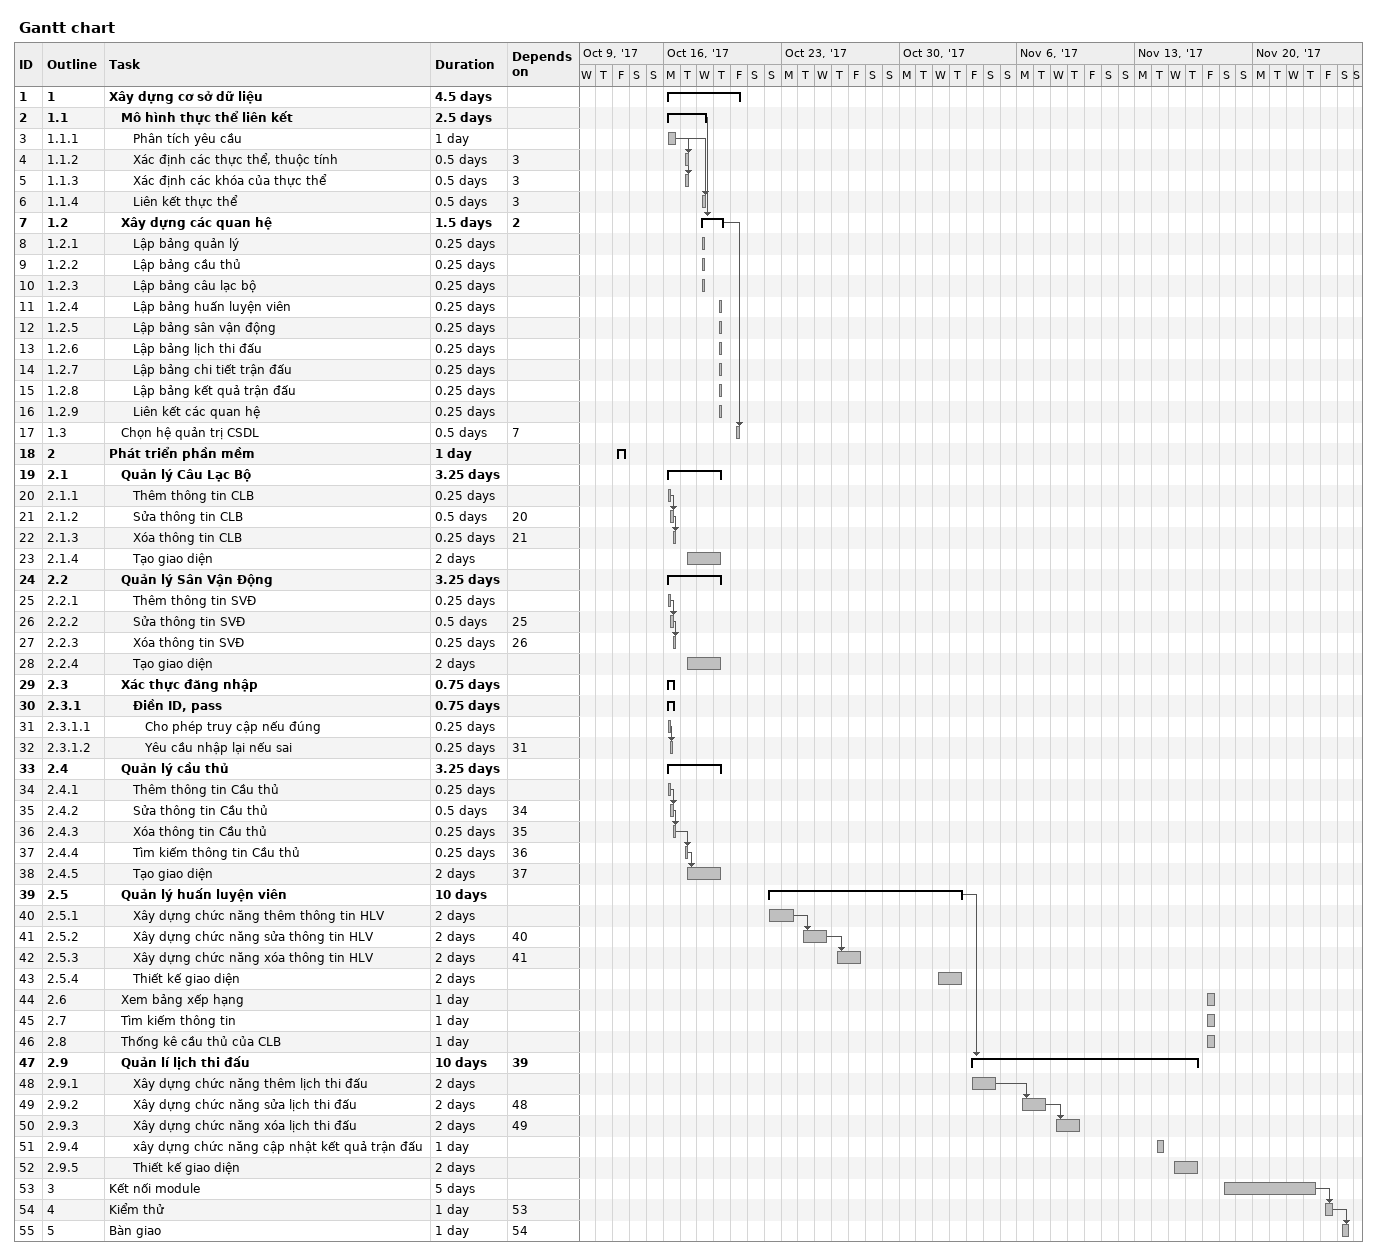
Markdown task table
Gantt chart

| ID | WBS | Task | Duration | Start | Finish | Predecessors |
|---|---|---|---|---|---|---|
| 1 | 1 | **Xây dựng cơ sở dữ liệu** | 4.5d | 2017-10-16 | 2017-10-20 |  |
| 2 | 1.1 | **Mô hình thực thể liên kết** | 2.5d | 2017-10-16 | 2017-10-18 |  |
| 3 | 1.1.1 | Phân tích yêu cầu | 1d | 2017-10-16 | 2017-10-16 |  |
| 4 | 1.1.2 | Xác định các thực thể, thuộc tính | 0.5d | 2017-10-17 | 2017-10-17 | 3 |
| 5 | 1.1.3 | Xác định các khóa của thực thể | 0.5d | 2017-10-17 | 2017-10-17 | 3 |
| 6 | 1.1.4 | Liên kết thực thể | 0.5d | 2017-10-18 | 2017-10-18 | 3 |
| 7 | 1.2 | **Xây dựng các quan hệ** | 1.5d | 2017-10-18 | 2017-10-19 | 2 |
| 8 | 1.2.1 | Lập bảng quản lý | 0.25d | 2017-10-18 | 2017-10-18 |  |
| 9 | 1.2.2 | Lập bảng cầu thủ | 0.25d | 2017-10-18 | 2017-10-18 |  |
| 10 | 1.2.3 | Lập bảng câu lạc bộ | 0.25d | 2017-10-18 | 2017-10-18 |  |
| 11 | 1.2.4 | Lập bảng huấn luyện viên | 0.25d | 2017-10-19 | 2017-10-19 |  |
| 12 | 1.2.5 | Lập bảng sân vận động | 0.25d | 2017-10-19 | 2017-10-19 |  |
| 13 | 1.2.6 | Lập bảng lịch thi đấu | 0.25d | 2017-10-19 | 2017-10-19 |  |
| 14 | 1.2.7 | Lập bảng chi tiết trận đấu | 0.25d | 2017-10-19 | 2017-10-19 |  |
| 15 | 1.2.8 | Lập bảng kết quả trận đấu | 0.25d | 2017-10-19 | 2017-10-19 |  |
| 16 | 1.2.9 | Liên kết các quan hệ | 0.25d | 2017-10-19 | 2017-10-19 |  |
| 17 | 1.3 | Chọn hệ quản trị CSDL | 0.5d | 2017-10-20 | 2017-10-20 | 7 |
| 18 | 2 | **Phát triển phần mềm** | 1d | 2017-10-13 | 2017-10-13 |  |
| 19 | 2.1 | **Quản lý Câu Lạc Bộ** | 3.25d | 2017-10-16 | 2017-10-19 |  |
| 20 | 2.1.1 | Thêm thông tin CLB | 0.25d | 2017-10-16 | 2017-10-16 |  |
| 21 | 2.1.2 | Sửa thông tin CLB | 0.5d | 2017-10-16 | 2017-10-16 | 20 |
| 22 | 2.1.3 | Xóa thông tin CLB | 0.25d | 2017-10-16 | 2017-10-16 | 21 |
| 23 | 2.1.4 | Tạo giao diện | 2d | 2017-10-17 | 2017-10-19 |  |
| 24 | 2.2 | **Quản lý Sân Vận Động** | 3.25d | 2017-10-16 | 2017-10-19 |  |
| 25 | 2.2.1 | Thêm thông tin SVĐ | 0.25d | 2017-10-16 | 2017-10-16 |  |
| 26 | 2.2.2 | Sửa thông tin SVĐ | 0.5d | 2017-10-16 | 2017-10-16 | 25 |
| 27 | 2.2.3 | Xóa thông tin SVĐ | 0.25d | 2017-10-16 | 2017-10-16 | 26 |
| 28 | 2.2.4 | Tạo giao diện | 2d | 2017-10-17 | 2017-10-19 |  |
| 29 | 2.3 | **Xác thực đăng nhập** | 0.75d | 2017-10-16 | 2017-10-16 |  |
| 30 | 2.3.1 | **Điền ID, pass** | 0.75d | 2017-10-16 | 2017-10-16 |  |
| 31 | 2.3.1.1 | Cho phép truy cập nếu đúng | 0.25d | 2017-10-16 | 2017-10-16 |  |
| 32 | 2.3.1.2 | Yêu cầu nhập lại nếu sai | 0.25d | 2017-10-16 | 2017-10-16 | 31 |
| 33 | 2.4 | **Quản lý cầu thủ** | 3.25d | 2017-10-16 | 2017-10-19 |  |
| 34 | 2.4.1 | Thêm thông tin Cầu thủ | 0.25d | 2017-10-16 | 2017-10-16 |  |
| 35 | 2.4.2 | Sửa thông tin Cầu thủ | 0.5d | 2017-10-16 | 2017-10-16 | 34 |
| 36 | 2.4.3 | Xóa thông tin Cầu thủ | 0.25d | 2017-10-16 | 2017-10-16 | 35 |
| 37 | 2.4.4 | Tìm kiếm thông tin Cầu thủ | 0.25d | 2017-10-17 | 2017-10-17 | 36 |
| 38 | 2.4.5 | Tạo giao diện | 2d | 2017-10-17 | 2017-10-19 | 37 |
| 39 | 2.5 | **Quản lý huấn luyện viên** | 10d | 2017-10-22 | 2017-11-02 |  |
| 40 | 2.5.1 | Xây dựng chức năng thêm thông tin HLV | 2d | 2017-10-22 | 2017-10-23 |  |
| 41 | 2.5.2 | Xây dựng chức năng sửa thông tin HLV | 2d | 2017-10-24 | 2017-10-25 | 40 |
| 42 | 2.5.3 | Xây dựng chức năng xóa thông tin HLV | 2d | 2017-10-26 | 2017-10-27 | 41 |
| 43 | 2.5.4 | Thiết kế giao diện | 2d | 2017-11-01 | 2017-11-02 |  |
| 44 | 2.6 | Xem bảng xếp hạng | 1d | 2017-11-17 | 2017-11-17 |  |
| 45 | 2.7 | Tìm kiếm thông tin | 1d | 2017-11-17 | 2017-11-17 |  |
| 46 | 2.8 | Thống kê cầu thủ của CLB | 1d | 2017-11-17 | 2017-11-17 |  |
| 47 | 2.9 | **Quản lí lịch thi đấu** | 10d | 2017-11-03 | 2017-11-16 | 39 |
| 48 | 2.9.1 | Xây dựng chức năng thêm lịch thi đấu | 2d | 2017-11-03 | 2017-11-04 |  |
| 49 | 2.9.2 | Xây dựng chức năng sửa lịch thi đấu | 2d | 2017-11-06 | 2017-11-07 | 48 |
| 50 | 2.9.3 | Xây dựng chức năng xóa lịch thi đấu | 2d | 2017-11-08 | 2017-11-09 | 49 |
| 51 | 2.9.4 | xây dựng chức năng cập nhật kết quả trận đấu | 1d | 2017-11-14 | 2017-11-14 |  |
| 52 | 2.9.5 | Thiết kế giao diện | 2d | 2017-11-15 | 2017-11-16 |  |
| 53 | 3 | Kết nối module | 5d | 2017-11-18 | 2017-11-23 |  |
| 54 | 4 | Kiểm thử | 1d | 2017-11-24 | 2017-11-24 | 53 |
| 55 | 5 | Bàn giao | 1d | 2017-11-25 | 2017-11-25 | 54 |
